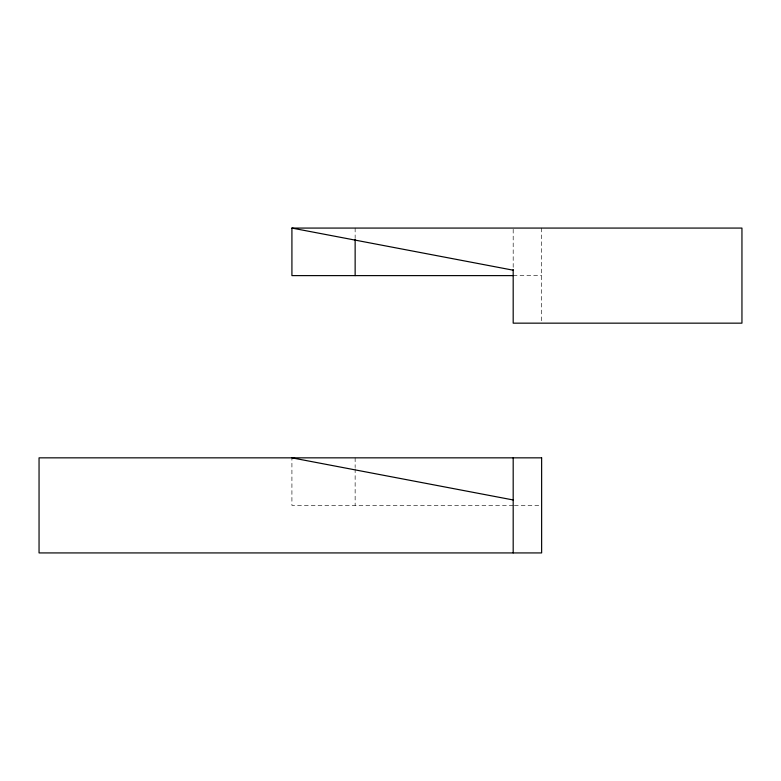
<?xml version="1.0" encoding="UTF-8"?>
<svg xmlns="http://www.w3.org/2000/svg" width="781" height="781" viewBox="0 0 781 781"><rect width="100%" height="100%" fill="white"/><g stroke="black" fill="none" stroke-linecap="round" stroke-linejoin="round"><path stroke-width="0.59" stroke-dasharray="3.9 2.93" d="M513.185 275.615L541.633 275.615M513.185 505.385L291.918 505.385L291.918 457.842M514.367 505.385L540.442 505.385M541.633 228.072L541.633 321.938M513.185 229.272L513.185 268.996M355.14 228.072L355.14 237.824M355.14 457.842L355.14 467.594M355.14 468.815L355.14 505.385"/><path stroke-width="1.17" d="M513.185 275.615L291.918 275.615L291.918 228.072L741.95 228.072L741.95 323.158L513.185 323.158L513.185 269.513M291.918 228.072L513.185 270.197M291.918 457.842L513.185 499.967M513.185 457.842L513.185 552.928M355.14 239.045L355.14 275.615M541.633 457.842L39.05 457.842L39.05 552.928L541.633 552.928L541.633 457.842"/></g></svg>
